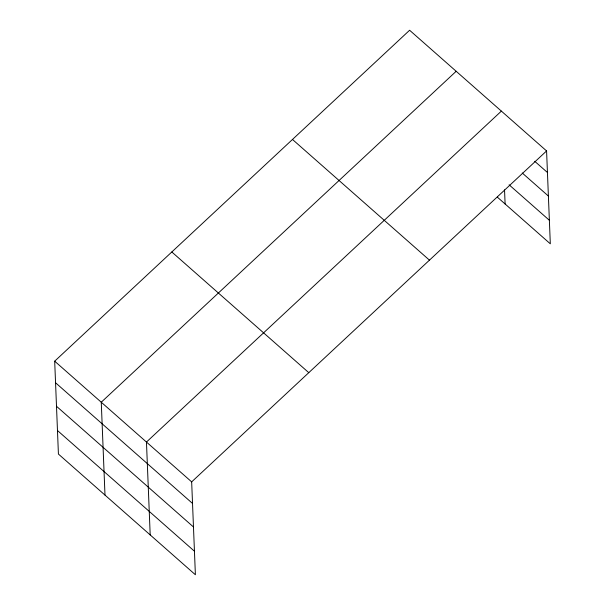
<?xml version="1.0" encoding="UTF-8"?>
<svg xmlns="http://www.w3.org/2000/svg" width="605" height="605" viewBox="0 0 605 605"><rect width="100%" height="100%" fill="white"/><g stroke="black" fill="none" stroke-linecap="round" stroke-linejoin="round"><path stroke-width="0.91" d="M54.684 361.185L191.664 481.875L195.392 574.75L58.42 454.06L54.684 361.185L409.608 30.25L546.58 150.94L550.316 243.815L497.34 197.139M456.178 71.284L101.262 402.219L104.99 495.094M501.379 111.108L146.463 442.051L150.191 534.926M191.664 481.875L546.58 150.94M534.737 161.308L547.449 172.508M522.259 173.015L548.395 196.043M509.108 184.812L549.37 220.288M292.48 139.46L429.459 260.15M171.812 251.975L308.784 372.665M55.554 382.761L192.534 503.451M56.499 406.288L193.479 526.978M57.475 430.533L194.447 551.223M504.54 189.872L505.107 203.983"/></g></svg>
